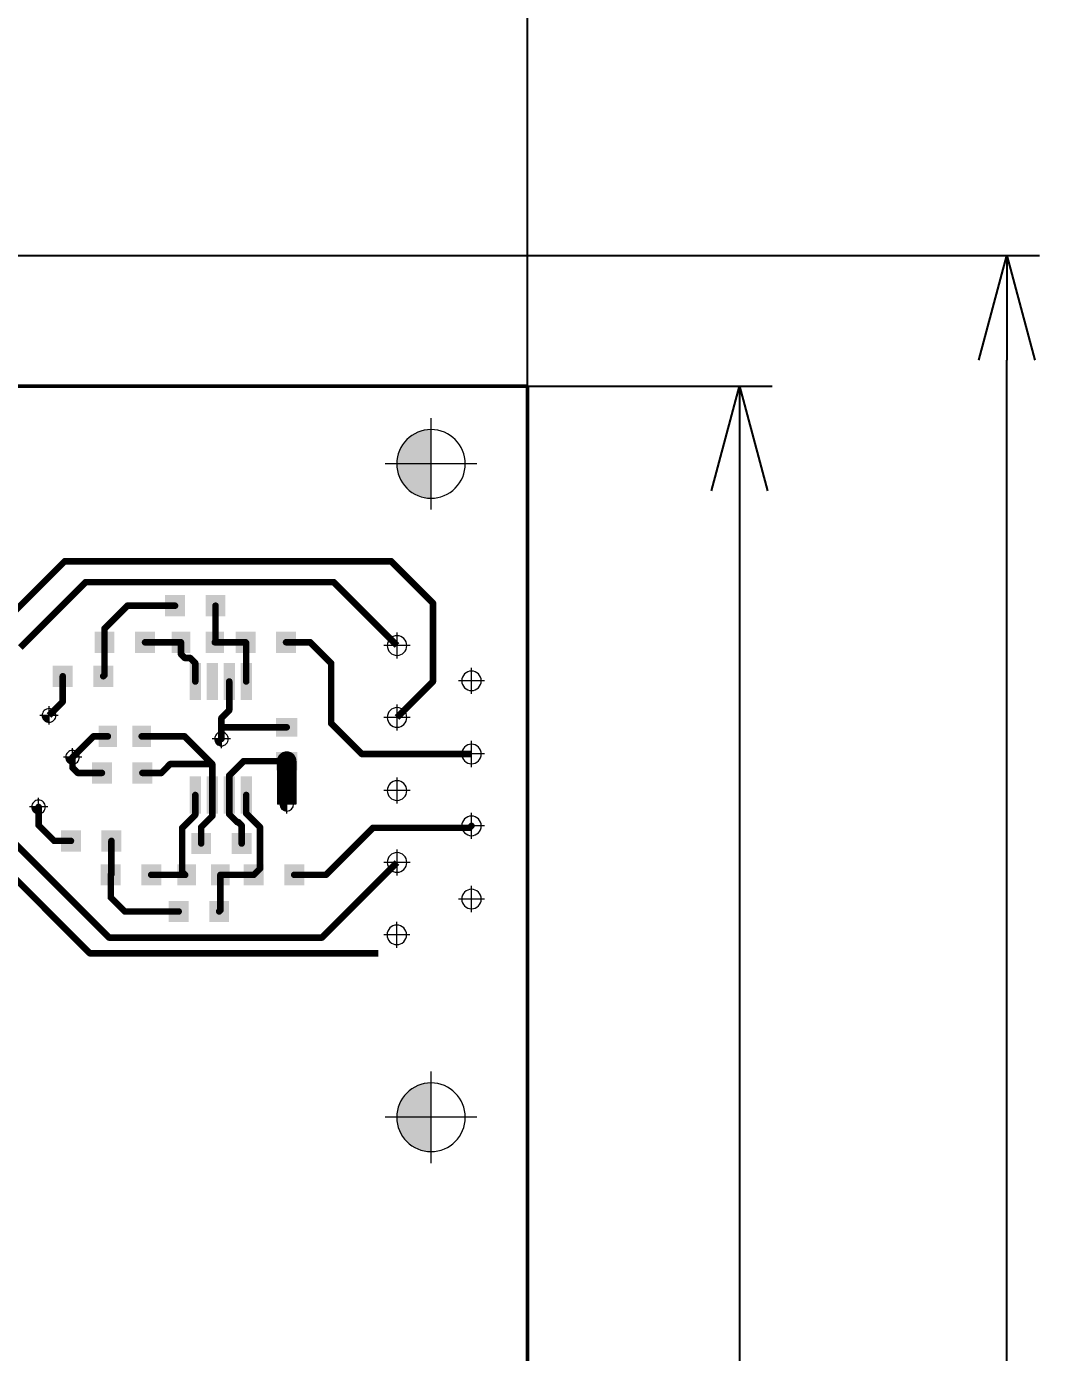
# Paper-space layout 'Лист1' of a CAD drawing. Header units: millimetres. Extents: x 0 to 420, y 0 to 297.
# Drawn here: x 155.5 to 194.3, y 220.2 to 270.9 of the extents above; entities that cross this region are included whole.
import ezdxf

# ---------------------------------------------------------------- set-up
doc = ezdxf.new("R2010")
doc.units = ezdxf.units.MM
for name, color, linetype in [('PDF _Геометрия', 7, 'Continuous'), ('PDF _Сплошная заливка', 7, 'Continuous'), ('TopLayer', 1, 'Continuous')]:
    doc.layers.add(name, color=color, linetype=linetype)
doc.styles.add('GOST-2.304_Type-B_italic', font='GOST Common Italic.ttf')
doc.styles.get("Standard").update_dxf_attribs({"font": 'arial.ttf'})
doc.dimstyles.new('ISO-25', dxfattribs={"dimtxt": 2.5, "dimasz": 2.5, "dimexe": 1.25, "dimexo": 0.625, "dimtad": 1, "dimtxsty": 'Standard', "dimcen": 2.5, "dimadec": 0, "dimazin": 0, "dimtfac": 1, "dimtmove": 0, "dimatfit": 3, "dimfxl": 1, "dimarcsym": 0})

# ---------------------------------------------------------------- blocks, each defined once
blk = doc.blocks.new('_Open30')
at = {"color": 0, "linetype": 'ByBlock', "lineweight": -2}
for p, q in [((-1, 0.26794919), (0, 0)), ((0, 0), (-1, -0.26794919)), ((0, 0), (-1, 0))]:
    blk.add_line(p, q, dxfattribs=at)
blk = doc.blocks.new('*D15')
at = {"color": 0, "lineweight": -2, "transparency": 16777216}
for p, q in [((54.67190399556716, 257.1826068531029), (54.67190399556716, 274.9766729027793)), ((174.6719027555672, 257.1826068531029), (174.6719027555672, 274.9766729027793)), ((58.67190399556716, 273.7266729027793), (170.6719027555672, 273.7266729027793))]:
    blk.add_line(p, q, dxfattribs=at)
at = {"layer": 'Defpoints', "color": 0, "lineweight": 50, "transparency": 16777216}
for p in [(174.6719027555672, 273.7266729027793), (54.67190399556716, 257.1826068531029), (174.6719027555672, 257.1826068531029)]:
    blk.add_point(p, dxfattribs=at)
at = {"color": 0, "lineweight": -2, "transparency": 16777216, "xscale": 4, "yscale": 4, "zscale": 4, "rotation": 180}
blk.add_blockref('_Open30', (54.67190399556716, 273.7266729027793), dxfattribs=at)
at = {"color": 0, "lineweight": -2, "transparency": 16777216, "xscale": 4, "yscale": 4, "zscale": 4}
blk.add_blockref('_Open30', (174.6719027555672, 273.7266729027793), dxfattribs=at)
at = {"color": 0, "transparency": 16777216, "insert": (112.0652147113842, 276.1487026057496), "char_height": 3, "attachment_point": 5, "style": 'GOST-2.304_Type-B_italic'}
blk.add_mtext('120{\\fGOST type B|b0|i1|c204|p34;\\C0;%%P0,1}', dxfattribs=at)
blk = doc.blocks.new('*D16')
at = {"color": 0, "lineweight": -2, "transparency": 16777216}
for p, q in [((174.6719027555673, 257.182606853103), (184.0482047219712, 257.182606853103)), ((182.7982047219712, 253.182606853103), (182.7982047219713, 171.1826090531031)), ((174.6719027555671, 167.1826090531031), (184.0482047219713, 167.1826090531031))]:
    blk.add_line(p, q, dxfattribs=at)
at = {"layer": 'Defpoints', "color": 0, "lineweight": 50, "transparency": 16777216}
for p in [(174.6719027555673, 257.182606853103), (174.6719027555671, 167.1826090531031), (182.7982047219713, 167.1826090531031)]:
    blk.add_point(p, dxfattribs=at)
at = {"color": 0, "lineweight": -2, "transparency": 16777216, "xscale": 4, "yscale": 4, "zscale": 4}
for p, rotation in [((182.7982047219712, 257.182606853103), 90), ((182.7982047219713, 167.1826090531031), 270)]:
    blk.add_blockref('_Open30', p, dxfattribs=dict(at, rotation=rotation))
at = {"color": 0, "transparency": 16777216, "insert": (180.376175019001, 212.722557179593), "char_height": 3, "attachment_point": 5, "rotation": 90, "style": 'GOST-2.304_Type-B_italic'}
blk.add_mtext('90{\\fGOST type B|b0|i1|c204|p34;\\C0;%%P0,1}', dxfattribs=at)
blk = doc.blocks.new('*D17')
at = {"color": 0, "lineweight": -2, "transparency": 16777216}
for p, q in [((154.6719021155672, 262.1826070131032), (194.2784064788087, 262.1826070131032)), ((193.0284064788088, 166.182608893103), (193.0284064788087, 258.1826070131032)), ((154.6719021155672, 162.182608893103), (194.2784064788088, 162.182608893103))]:
    blk.add_line(p, q, dxfattribs=at)
at = {"layer": 'Defpoints', "color": 0, "lineweight": 50, "transparency": 16777216}
for p in [(154.6719021155672, 262.1826070131032), (193.0284064788087, 262.1826070131032), (154.6719021155672, 162.182608893103)]:
    blk.add_point(p, dxfattribs=at)
at = {"color": 0, "lineweight": -2, "transparency": 16777216, "xscale": 4, "yscale": 4, "zscale": 4}
for p, rotation in [((193.0284064788087, 262.1826070131032), 90), ((193.0284064788088, 162.182608893103), 270)]:
    blk.add_blockref('_Open30', p, dxfattribs=dict(at, rotation=rotation))
at = {"color": 0, "transparency": 16777216, "insert": (190.6063767758384, 210.0519255145282), "char_height": 3, "width": 12.96540893912748, "attachment_point": 5, "rotation": 90, "style": 'GOST-2.304_Type-B_italic'}
blk.add_mtext('100{\\fGOST type B|b0|i1|c204|p34;\\C0;%%P0,1}', dxfattribs=at)

psp = doc.layouts.new('Лист1')

# ---------------------------------------------------------------- hatches: boundary and pattern name
at = {"layer": 'PDF _Сплошная заливка', "transparency": 33554559}
for points in [[(170.9815046840297, 255.5227248689528, 0.4142140062491096), (169.6690270617044, 254.2102119688052), (169.6690270617407, 254.2102119688052), (169.6690270617407, 254.2102119688052), (170.9815046840297, 254.2102119688052), (170.9815046840297, 254.2102119688052)], [(169.6690270617407, 254.2102119688052, 0.4142094936110849), (170.9815046840297, 252.8977343465015), (170.9815046840297, 252.8977343465162), (170.9815046840297, 252.8977343465162), (170.9815046840297, 254.2102119688052), (170.9815046840297, 254.2102119688052)], [(156.0939994709258, 244.5851983892023, 0.414236271363069), (156.3564667730923, 244.3226958092393), (156.3564667730923, 244.32269580917), (156.3564667730923, 244.32269580917), (156.3564667730923, 244.5851983892023), (156.3564667730923, 244.5851983892023)], [(162.6939937845166, 243.6852015378565, 0.1989561128959481), (162.7708995263768, 243.4995694218183), (162.7708995262817, 243.4995694217268, 0.1988800822841964), (162.9564963645601, 243.4226989578972), (162.9564963645601, 243.4226989578276), (162.9564963645601, 243.4226989578276), (162.9564963645601, 243.6852015378565), (162.9564963645601, 243.6852015378565)], [(156.9939730388849, 242.9851843096037, 0.1989883857354985), (157.0708787806573, 242.7995874713583), (157.07087878065, 242.7995874713401, 0.1989883857783619), (157.2564756189138, 242.7226817294434), (157.2564756189138, 242.722681729575), (157.2564756189138, 242.722681729575), (157.2564756189138, 242.9851843096037), (157.2564756189138, 242.9851843096037)], [(155.6939837801685, 241.0852029120438, 0.1988982049488999), (155.770854243962, 240.8995707958154), (155.7708542440644, 240.8995707959141, 0.1988478165884749), (155.9564863601902, 240.8227003319198), (155.9564863601902, 240.8227003320112), (155.9564863601902, 240.8227003320112), (155.9564863601902, 241.0852029120438), (155.9564863601902, 241.0852029120438)], [(165.1939948376637, 241.1851891958017, 0.4142084409450202), (165.4564974176853, 240.9226866157985), (165.4564974176853, 240.922686615773), (165.4564974176853, 240.922686615773), (165.4564974176853, 241.1851891958017), (165.4564974176853, 241.1851891958017)], [(170.9815046840297, 230.522652954096, 0.4142094936020834), (169.6690270617189, 229.210175331807), (169.6690270617407, 229.210175331807), (169.6690270617407, 229.210175331807), (170.9815046840297, 229.210175331807), (170.9815046840297, 229.210175331807)], [(169.6690270617407, 229.210175331807, 0.4142140062493512), (170.9815046840297, 227.8976624316192), (170.9815046840297, 227.8976624316595), (170.9815046840297, 227.8976624316595), (170.9815046840297, 229.210175331807), (170.9815046840297, 229.210175331807)]]:
    psp.add_hatch(color=7, dxfattribs=at).paths.add_polyline_path(points)

# ---------------------------------------------------------------- linework, layer by layer
at = {"lineweight": 50}
for p, q in [((174.6721516755672, 257.1826068531029), (154.6716531955672, 257.1826068531029)), ((174.6719027555671, 167.1826090531031), (174.6721516755672, 257.1826068531029))]:
    psp.add_line(p, q, dxfattribs=at)
at = {"layer": 'PDF _Геометрия', "lineweight": 9}
for points in [[(170.9816457954719, 252.4603593986312), (170.9816457954719, 255.9602762061529)], [(172.7314278099245, 254.2101414130768), (169.2315110024026, 254.2101414130768)], [(169.6816565367701, 246.76031113626), (169.6816565367701, 247.7600857791854)], [(170.1815438582255, 247.2601984577191), (169.1814164366622, 247.2601984577191)], [(172.5314023256149, 245.4100357530097), (172.5314023256149, 246.4101631745657)], [(173.0316424257082, 245.9102758531069), (172.0315150041449, 245.9102758531069)], [(156.7064584538409, 244.585304222793), (156.0065456480686, 244.585304222793)], [(156.3565020509548, 244.2353478198995), (156.3565020509548, 244.9352606256791)], [(169.6816565367701, 244.0102080247832), (169.6816565367701, 245.0103354463392)], [(170.1815438582255, 244.5100953462422), (169.1814164366622, 244.5100953462422)], [(163.3065938788957, 243.6852368157224), (162.6063282944849, 243.6852368157224)], [(162.9566374760095, 243.335280412829), (162.9566374760095, 244.0351932186086)], [(172.5314023256149, 242.6100225790162), (172.5314023256149, 243.6101500005832)], [(157.256440341044, 242.6351926288517), (157.256440341044, 243.3351054346313)], [(173.0316424257082, 243.1102626791135), (172.0315150041449, 243.1102626791135)], [(157.6063967439302, 242.9851490317378), (156.9064839381579, 242.9851490317378)], [(169.6816565367701, 241.2101944980113), (169.6816565367701, 242.2103219195783)], [(165.4564268619604, 240.8350564035966), (165.4564268619604, 241.5353219880069)], [(170.1815438582255, 241.7100818194813), (169.1814164366622, 241.7100818194813)], [(156.3064074852284, 241.0852029120438), (155.6064946794415, 241.0852029120438)], [(155.9564510823277, 240.7352465091576), (155.9564510823277, 241.4351593149299)], [(165.8063832648611, 241.1850128064864), (165.1064704590742, 241.1850128064864)], [(172.5314023256149, 239.8602722461776), (172.5314023256149, 240.8600468891063)], [(173.0316424257082, 240.3601595676403), (172.0315150041449, 240.3601595676403)], [(169.6816565367701, 238.4600913865381), (169.6816565367701, 239.4602188081014)], [(170.1815438582255, 238.9603314866351), (169.1814164366622, 238.9603314866351)], [(172.5314023256149, 237.0602636583117), (172.5314023256149, 238.060038301237)], [(173.0316424257082, 237.560150979778), (172.0315150041449, 237.560150979778)], [(169.6714259564321, 235.6900968518999), (169.6714259564321, 236.6902242734632)], [(170.1716660565328, 236.1903369519969), (169.1715386349767, 236.1903369519969)], [(170.9816457954719, 227.4602522059122), (170.9816457954719, 230.9601690134305)], [(172.7314278099245, 229.2100342203539), (169.2315110024026, 229.2100342203539)]]:
    psp.add_lwpolyline(points, dxfattribs=at)
for points in [[(172.2939823063114, 254.2101414130768, 0.4141580309153581), (170.9816457954719, 255.5228307025434, 0.4142031712092863), (169.6689565060162, 254.2101414130768, 0.4142588298020983), (170.9816457954719, 252.8978049022189, 0.4142137132618885)], [(170.0566602225269, 247.2601984577191, 0.4141580430905434), (169.6816565367701, 247.6352021434025, 0.4141580431691111), (169.3066528509773, 247.2601984577191, 0.4141580431060455), (169.6816565367701, 246.8851947719115, 0.4141580432119184)], [(172.9064060113712, 245.9102758531069, 0.4141580434328592), (172.5314023256149, 246.2852795388451, 0.4141580432022646), (172.1563986398144, 245.9102758531069, 0.4141580431662573), (172.5314023256149, 245.5352721673796, 0.4141580432125877)], [(156.6189693531285, 244.585304222793, 0.4143145156673309), (156.3565020509548, 244.8477715249376, 0.4143145165632276), (156.0940347488756, 244.585304222793, 0.4143145160261226), (156.3565020509548, 244.3228369205756, 0.4143145158831703)], [(170.0566602225269, 244.5100953462422, 0.4141580434735875), (169.6816565367701, 244.8850990319586, 0.4141580431834507), (169.306652851021, 244.5100953462422, 0.4141580430930803), (169.6816565367701, 244.1350916604747, 0.4141580431988117)], [(163.219104778176, 243.6852368157224, 0.4143145160209848), (162.9566374760095, 243.9477041178964, 0.4143145166843193), (162.6941701738285, 243.6852368157224, 0.4143145159759534), (162.9566374760095, 243.4227695134282, 0.4143145164421865)], [(157.5189076432105, 242.9851490317378, 0.4143145159102194), (157.256440341044, 243.247616333831, 0.4143145161399106), (156.9939730389435, 242.9851490317378, 0.4143145160398234), (157.256440341044, 242.7226817296735, 0.4143145165631268)], [(172.9064060113712, 243.1102626791135, 0.414158043102311), (172.5314023256149, 243.4852663649174, 0.4141580432403859), (172.1563986398658, 243.1102626791135, 0.4141580433371687), (172.5314023256149, 242.7352589933641, 0.4141580431991287)], [(170.0566602225269, 241.7100818194813, 0.4141580431197862), (169.6816565367701, 242.0850855052086, 0.4141580433827943), (169.3066528511233, 241.7100818194813, 0.4141580434345154), (169.6816565367701, 241.3350781337174, 0.4141580433558414)], [(156.2189183845014, 241.0852029120438, 0.4143145158013676), (155.9564510823277, 241.3476702141991, 0.4143145160071831), (155.6939837800371, 241.0852029120438, 0.4143145157468161), (155.9564510823277, 240.8227356098698, 0.4143145159174729)], [(165.7188941641341, 241.1850128064864, 0.4140361066363695), (165.4564268619604, 241.4478328873056, 0.4140361065705089), (165.1939595598085, 241.1850128064864, 0.4138105734504391), (165.4564268619604, 240.9225455044623, 0.4138105738643827)], [(172.9064060113712, 240.3601595676403, 0.4141580433008443), (172.5314023256149, 240.7351632533821, 0.4141580432545491), (172.1563986399167, 240.3601595676403, 0.4141580434944452), (172.5314023256149, 239.9851558818252, 0.4141580433564759)], [(170.0566602225269, 238.9603314866351, 0.4141580432714959), (169.6816565367701, 239.3353351724575, 0.414158043349958), (169.3066528509332, 238.9603314866351, 0.4141580432976733), (169.6816565367701, 238.5853278009738, 0.4141580432190702)], [(172.9064060113712, 237.560150979778, 0.4141580431132683), (172.5314023256149, 237.935154665538, 0.4141580432513783), (172.1563986398362, 237.560150979778, 0.4141580431443431), (172.5314023256149, 237.1851472940834, 0.4141580433750787)], [(170.0464296421958, 236.1903369519969, 0.4141580434198938), (169.6714259564321, 236.5653406377132, 0.4141580432308732), (169.2964222706316, 236.1903369519969, 0.4145108625689488), (169.6714259564321, 235.8153332661709, 0.4145108623889331)], [(172.2939823063114, 229.2100342203539, 0.4141580308970277), (170.9816457954719, 230.5227235098137, 0.4142031711903104), (169.6689565060162, 229.2100342203539, 0.4141580309074053), (170.9816457954719, 227.8976977095365, 0.414112903212871)]]:
    psp.add_lwpolyline(points, format="xyb", close=True, dxfattribs=at)
at = {"layer": 'TopLayer', "lineweight": 20}
for points, const_width in [([(154.8064052755672, 248.3351112131029), (156.9564035155672, 250.485109453103)], 0.2499995), ([(156.9564035155672, 250.485109453103), (169.4564039155671, 250.485109453103)], 0.2499995), ([(169.4564039155671, 250.485109453103), (171.0564032555671, 248.8851101131029)], 0.2499995), ([(155.2564043755672, 247.1851084331029), (157.7564044555672, 249.6851085131029)], 0.2499995), ([(157.7564044555672, 249.6851085131029), (167.2564057755671, 249.6851085131029)], 0.2499995), ([(167.2564057755671, 249.6851085131029), (169.6814047355672, 247.2601095531029)], 0.2499995), ([(158.4817014555672, 247.9104054331031), (159.356406335567, 248.7851103131029)], 0.2499995), ([(159.356406335567, 248.7851103131029), (161.1817036755672, 248.7851103131029)], 0.2499995), ([(162.7311036755671, 247.412110773103), (162.7311036755671, 248.7851103131029)], 0.2499995), ([(171.0564032555671, 245.885108493103), (171.0564032555671, 248.8851101131029)], 0.2499995), ([(158.4817014555672, 247.385110573103), (158.4817014555672, 247.9104054331031)], 0.2499995), ([(158.4817014555672, 246.1357099731031), (158.4817014555672, 247.385110573103)], 0.2499995), ([(160.0311014555671, 247.385110573103), (161.4087034755671, 247.385110573103)], 0.2499995), ([(161.4087034755671, 246.9328076931029), (161.4087034755671, 247.385110573103)], 0.2499995), ([(162.7041034755671, 247.385110573103), (162.7311036755671, 247.412110773103)], 0.2499995), ([(162.7041034755671, 247.385110573103), (163.8817033555672, 247.385110573103)], 0.2499995), ([(163.8817033555672, 247.385110573103), (163.9064023155672, 247.360411613103)], 0.2499995), ([(163.9064023155672, 245.885108493103), (163.9064023155672, 247.360411613103)], 0.2499995), ([(165.4311033555671, 247.385110573103), (166.3564024955672, 247.385110573103)], 0.2499995), ([(165.4311033555671, 247.385110573103), (165.4311058955673, 247.3851080331031)], 0.2499995), ([(165.4311058955673, 247.3851080331031), (165.4564042955672, 247.3851080331031)], 0.2499995), ([(166.3564024955672, 247.385110573103), (167.1564034355672, 246.585109633103)], 0.2499995), ([(161.4087034755671, 246.9328076931029), (161.5564019355672, 246.785109233103)], 0.2499995), ([(161.5564019355672, 246.785109233103), (161.7564040755672, 246.785109233103)], 0.2499995), ([(161.7564040755672, 246.785109233103), (161.9564036755671, 246.585109633103)], 0.2499995), ([(161.9564036755671, 245.885108493103), (161.9564036755671, 246.585109633103)], 0.2499995), ([(167.1564034355672, 244.2851091531029), (167.1564034355672, 246.585109633103)], 0.2499995), ([(156.8817021155671, 245.1104059531031), (156.8817021155671, 246.0851106331029)], 0.2499995), ([(158.4311021155672, 246.0851106331029), (158.4817014555672, 246.1357099731031)], 0.2499995), ([(163.2564036155673, 244.785108153103), (163.2564036155673, 245.885108493103)], 0.2499995), ([(169.6814047355672, 244.510109973103), (171.0564032555671, 245.885108493103)], 0.2499995), ([(156.3564047155671, 244.5851085531031), (156.8817021155671, 245.1104059531031)], 0.2499995), ([(162.9564042155671, 244.4851087531031), (163.2564036155673, 244.785108153103)], 0.2499995), ([(162.9564042155671, 243.6851078131031), (162.9564042155671, 244.4851087531031)], 0.2499995), ([(162.9564042155671, 244.0851095531029), (163.0041028755672, 244.1328082131031)], 0.2499995), ([(162.9564042155671, 243.6851078131031), (162.9564042155671, 244.0851095531029)], 0.2499995), ([(163.0041028755672, 244.1328082131031), (165.4564042955672, 244.1328082131031)], 0.2499995), ([(167.1564034355672, 244.2851091531029), (168.3314048955672, 243.1101076931029)], 0.2499995), ([(157.2564029155672, 242.985109213103), (158.0564038555672, 243.785110153103)], 0.2499995), ([(158.0564038555672, 243.785110153103), (158.6087014555671, 243.785110153103)], 0.2499995), ([(159.9041014555671, 243.785110153103), (161.5482536155671, 243.785110153103)], 0.2499995), ([(161.5482536155671, 243.785110153103), (162.6064023755671, 242.726961393103)], 0.2499995), ([(157.2564029155672, 242.5851100131031), (157.2564029155672, 242.985109213103)], 0.2499995), ([(165.4564042955672, 241.185107733103), (165.4564042955672, 242.8374082131029)], 0.75000104), ([(168.3314048955672, 243.1101076931029), (172.5314041155671, 243.1101076931029)], 0.2499995), ([(157.2564029155672, 242.5851100131031), (157.4564025155671, 242.3851104131029)], 0.2499995), ([(160.6564037355672, 242.3851104131029), (160.9982547155671, 242.726961393103)], 0.2499995), ([(160.9982547155671, 242.726961393103), (162.6064023755671, 242.726961393103)], 0.2499995), ([(162.6064023755671, 241.541708493103), (162.6064023755671, 242.726961393103)], 0.2499995), ([(163.2564036155673, 242.285105533103), (163.8087062955672, 242.8374082131029)], 0.2499995), ([(163.8087062955672, 242.8374082131029), (165.4564042955672, 242.8374082131029)], 0.2499995), ([(157.4564025155671, 242.3851104131029), (158.3817016555672, 242.3851104131029)], 0.2499995), ([(159.9311016555671, 242.3851104131029), (160.6564037355672, 242.3851104131029)], 0.2499995), ([(163.2564036155673, 241.541708493103), (163.2564036155673, 242.285105533103)], 0.2499995), ([(153.2099492355671, 241.531563733103), (158.6564051955672, 236.0851077731029)], 0.2499995), ([(161.9564036755671, 240.785113613103), (161.9564036755671, 241.541708493103)], 0.2499995), ([(162.6064023755671, 240.735108633103), (162.6064023755671, 241.541708493103)], 0.2499995), ([(163.2564036155673, 240.8049891131029), (163.2564036155673, 241.541708493103)], 0.2499995), ([(163.9064023155672, 240.8351109731029), (163.9064023155672, 241.541708493103)], 0.2499995), ([(155.9564029755672, 240.3851093331029), (155.9564029755672, 241.085107933103)], 0.2499995), ([(155.9564029755672, 240.3851093331029), (156.5564017755671, 239.7851105331031)], 0.2499995), ([(161.4564021355673, 240.2851120731029), (161.9564036755671, 240.785113613103)], 0.2499995), ([(162.1817016755672, 240.3104079331031), (162.6064023755671, 240.735108633103)], 0.2499995), ([(163.2564036155673, 240.8049891131029), (163.5558848555672, 240.5055078731029)], 0.2499995), ([(163.5558848555672, 240.5055078731029), (163.5996109555672, 240.5055078731029)], 0.2499995), ([(163.5996109555672, 240.5055078731029), (163.7311016755671, 240.3740171531031)], 0.2499995), ([(163.7311016755671, 239.6851107331029), (163.7311016755671, 240.3740171531031)], 0.2499995), ([(163.9064023155672, 240.8351109731029), (164.4371022955672, 240.3044109931029)], 0.2499995), ([(153.4229536355672, 239.9821637331029), (157.920008395567, 235.485108973103)], 0.2499995), ([(161.4564021355673, 238.598610493103), (161.4564021355673, 240.2851120731029)], 0.2499995), ([(162.1817016755672, 239.6851107331029), (162.1817016755672, 240.3104079331031)], 0.2499995), ([(164.4371022955672, 238.7270100331029), (164.4371022955672, 240.3044109931029)], 0.2499995), ([(166.9564063755672, 238.4851105931029), (168.7564053155672, 240.285109533103)], 0.2499995), ([(168.7564053155672, 240.285109533103), (172.4564055355672, 240.285109533103)], 0.2499995), ([(172.4564055355672, 240.285109533103), (172.5314041155671, 240.360108113103)], 0.2499995), ([(156.5564017755671, 239.7851105331031), (157.1952016155672, 239.7851105331031)], 0.2499995), ([(158.7446016155673, 238.5092101131029), (158.7446016155673, 239.7851105331031)], 0.2499995), ([(166.8064041355672, 236.0851077731029), (169.6814047355672, 238.9601083731029)], 0.2499995), ([(158.7205020955671, 238.4851105931029), (158.7446016155673, 238.5092101131029)], 0.2499995), ([(158.7205020955671, 237.6210102131031), (158.7205020955671, 238.4851105931029)], 0.2499995), ([(160.2699020955672, 238.4851105931029), (161.5699020355671, 238.4851105931029)], 0.2499995), ([(161.4564021355673, 238.598610493103), (161.5699020355671, 238.4851105931029)], 0.2499995), ([(162.9176031755671, 238.4851105931029), (164.1952028555672, 238.4851105931029)], 0.2499995), ([(162.9176031755671, 237.132812053103), (162.9176031755671, 238.4851105931029)], 0.2499995), ([(164.1952028555672, 238.4851105931029), (164.4371022955672, 238.7270100331029)], 0.2499995), ([(165.7446028555671, 238.4851105931029), (166.9564063755672, 238.4851105931029)], 0.2499995), ([(158.7205020955671, 237.6210102131031), (159.2564014555671, 237.0851108531031)], 0.2499995), ([(159.2564014555671, 237.0851108531031), (161.3205019755671, 237.0851108531031)], 0.2499995), ([(162.8699019755672, 237.0851108531031), (162.9176031755671, 237.132812053103)], 0.2499995), ([(158.6564051955672, 236.0851077731029), (166.8064041355672, 236.0851077731029)], 0.2499995), ([(157.920008395567, 235.485108973103), (168.9664048955672, 235.485108973103)], 0.2499995)]:
    psp.add_lwpolyline(points, dxfattribs=dict(at, const_width=const_width))
for points, const_width in [([(156.8939042755671, 250.485109453103, 1), (157.0189027555671, 250.485109453103, 1)], 0.12499848), ([(156.8939042755671, 250.485109453103, 1), (157.0189027555671, 250.485109453103, 1)], 0.12499848), ([(169.3939046755672, 250.485109453103, 1), (169.5189031555672, 250.485109453103, 1)], 0.12499848), ([(169.3939046755672, 250.485109453103, 1), (169.5189031555672, 250.485109453103, 1)], 0.12499848), ([(157.6939052155672, 249.6851085131029, 1), (157.8189036955671, 249.6851085131029, 1)], 0.12499848), ([(157.6939052155672, 249.6851085131029, 1), (157.8189036955671, 249.6851085131029, 1)], 0.12499848), ([(167.1939065355671, 249.6851085131029, 1), (167.3189050155672, 249.6851085131029, 1)], 0.12499848), ([(167.1939065355671, 249.6851085131029, 1), (167.3189050155672, 249.6851085131029, 1)], 0.12499848), ([(159.2939070955672, 248.7851103131029, 1), (159.4189055755671, 248.7851103131029, 1)], 0.12499848), ([(159.2939070955672, 248.7851103131029, 1), (159.4189055755671, 248.7851103131029, 1)], 0.12499848), ([(161.1192044355671, 248.7851103131029, 1), (161.2442029155673, 248.7851103131029, 1)], 0.12499848), ([(162.6686044355672, 248.7851103131029, 1), (162.7936029155671, 248.7851103131029, 1)], 0.12499848), ([(170.9939040155671, 248.8851101131029, 1), (171.1189024955672, 248.8851101131029, 1)], 0.12499848), ([(170.9939040155671, 248.8851101131029, 1), (171.1189024955672, 248.8851101131029, 1)], 0.12499848), ([(158.4192022155671, 247.9104054331031, 1), (158.5442006955673, 247.9104054331031, 1)], 0.12499848), ([(158.4192022155671, 247.9104054331031, 1), (158.5442006955673, 247.9104054331031, 1)], 0.12499848), ([(158.4192022155671, 247.385110573103, 1), (158.5442006955673, 247.385110573103, 1)], 0.12499848), ([(158.4192022155671, 247.385110573103, 1), (158.5442006955673, 247.385110573103, 1)], 0.12499848), ([(159.9686022155672, 247.385110573103, 1), (160.0936006955671, 247.385110573103, 1)], 0.12499848), ([(161.3462042355673, 247.385110573103, 1), (161.4712027155672, 247.385110573103, 1)], 0.12499848), ([(161.3462042355673, 247.385110573103, 1), (161.4712027155672, 247.385110573103, 1)], 0.12499848), ([(162.6416042355672, 247.385110573103, 1), (162.7666027155672, 247.385110573103, 1)], 0.12499848), ([(162.6416042355672, 247.385110573103, 1), (162.7666027155672, 247.385110573103, 1)], 0.12499848), ([(162.6686044355672, 247.412110773103, 1), (162.7936029155671, 247.412110773103, 1)], 0.12499848), ([(162.6686044355672, 247.412110773103, 1), (162.7936029155671, 247.412110773103, 1)], 0.12499848), ([(163.8192041155671, 247.385110573103, 1), (163.944202595567, 247.385110573103, 1)], 0.12499848), ([(163.8192041155671, 247.385110573103, 1), (163.944202595567, 247.385110573103, 1)], 0.12499848), ([(163.8439030755671, 247.360411613103, 1), (163.9689015555671, 247.360411613103, 1)], 0.12499848), ([(163.8439030755671, 247.360411613103, 1), (163.9689015555671, 247.360411613103, 1)], 0.12499848), ([(165.3686041155672, 247.385110573103, 1), (165.4936025955672, 247.385110573103, 1)], 0.12499848), ([(165.3686041155672, 247.385110573103, 1), (165.4936025955672, 247.385110573103, 1)], 0.12499848), ([(165.3686066555672, 247.3851080331031, 1), (165.4936051355671, 247.3851080331031, 1)], 0.12499848), ([(165.3686066555672, 247.3851080331031, 1), (165.4936051355671, 247.3851080331031, 1)], 0.12499848), ([(165.3939050555671, 247.3851080331031, 1), (165.5189035355672, 247.3851080331031, 1)], 0.12499848), ([(166.2939032555671, 247.385110573103, 1), (166.418901735567, 247.385110573103, 1)], 0.12499848), ([(166.2939032555671, 247.385110573103, 1), (166.418901735567, 247.385110573103, 1)], 0.12499848), ([(161.3462042355673, 246.9328076931029, 1), (161.4712027155672, 246.9328076931029, 1)], 0.12499848), ([(161.3462042355673, 246.9328076931029, 1), (161.4712027155672, 246.9328076931029, 1)], 0.12499848), ([(161.4939026955672, 246.785109233103, 1), (161.6189011755671, 246.785109233103, 1)], 0.12499848), ([(161.4939026955672, 246.785109233103, 1), (161.6189011755671, 246.785109233103, 1)], 0.12499848), ([(161.6939048355671, 246.785109233103, 1), (161.8189033155672, 246.785109233103, 1)], 0.12499848), ([(161.6939048355671, 246.785109233103, 1), (161.8189033155672, 246.785109233103, 1)], 0.12499848), ([(161.893904435567, 246.585109633103, 1), (162.0189029155672, 246.585109633103, 1)], 0.12499848), ([(161.893904435567, 246.585109633103, 1), (162.0189029155672, 246.585109633103, 1)], 0.12499848), ([(167.0939041955671, 246.585109633103, 1), (167.2189026755673, 246.585109633103, 1)], 0.12499848), ([(167.0939041955671, 246.585109633103, 1), (167.2189026755673, 246.585109633103, 1)], 0.12499848), ([(156.819202875567, 246.0851106331029, 1), (156.9442013555672, 246.0851106331029, 1)], 0.12499848), ([(158.3686028755671, 246.0851106331029, 1), (158.4936013555671, 246.0851106331029, 1)], 0.12499848), ([(158.4192022155671, 246.1357099731031, 1), (158.5442006955673, 246.1357099731031, 1)], 0.12499848), ([(158.4192022155671, 246.1357099731031, 1), (158.5442006955673, 246.1357099731031, 1)], 0.12499848), ([(161.893904435567, 245.885108493103, 1), (162.0189029155672, 245.885108493103, 1)], 0.12499848), ([(163.1939043755672, 245.885108493103, 1), (163.3189028555671, 245.885108493103, 1)], 0.12499848), ([(163.8439030755671, 245.885108493103, 1), (163.9689015555671, 245.885108493103, 1)], 0.12499848), ([(170.9939040155671, 245.885108493103, 1), (171.1189024955672, 245.885108493103, 1)], 0.12499848), ([(170.9939040155671, 245.885108493103, 1), (171.1189024955672, 245.885108493103, 1)], 0.12499848), ([(156.819202875567, 245.1104059531031, 1), (156.9442013555672, 245.1104059531031, 1)], 0.12499848), ([(156.819202875567, 245.1104059531031, 1), (156.9442013555672, 245.1104059531031, 1)], 0.12499848), ([(162.8939049755672, 244.4851087531031, 1), (163.0189034555672, 244.4851087531031, 1)], 0.12499848), ([(162.8939049755672, 244.4851087531031, 1), (163.0189034555672, 244.4851087531031, 1)], 0.12499848), ([(163.1939043755672, 244.785108153103, 1), (163.3189028555671, 244.785108153103, 1)], 0.12499848), ([(163.1939043755672, 244.785108153103, 1), (163.3189028555671, 244.785108153103, 1)], 0.12499848), ([(162.8939049755672, 244.0851095531029, 1), (163.0189034555672, 244.0851095531029, 1)], 0.12499848), ([(162.8939049755672, 244.0851095531029, 1), (163.0189034555672, 244.0851095531029, 1)], 0.12499848), ([(162.9416036355672, 244.1328082131031, 1), (163.0666021155671, 244.1328082131031, 1)], 0.12499848), ([(162.9416036355672, 244.1328082131031, 1), (163.0666021155671, 244.1328082131031, 1)], 0.12499848), ([(165.3939050555671, 244.1328082131031, 1), (165.5189035355672, 244.1328082131031, 1)], 0.12499848), ([(167.0939041955671, 244.2851091531029, 1), (167.2189026755673, 244.2851091531029, 1)], 0.12499848), ([(167.0939041955671, 244.2851091531029, 1), (167.2189026755673, 244.2851091531029, 1)], 0.12499848), ([(157.9939046155671, 243.785110153103, 1), (158.1189030955672, 243.785110153103, 1)], 0.12499848), ([(157.9939046155671, 243.785110153103, 1), (158.1189030955672, 243.785110153103, 1)], 0.12499848), ([(158.5462022155671, 243.785110153103, 1), (158.6712006955672, 243.785110153103, 1)], 0.12499848), ([(159.841602215567, 243.785110153103, 1), (159.9666006955672, 243.785110153103, 1)], 0.12499848), ([(161.4857543755672, 243.785110153103, 1), (161.6107528555672, 243.785110153103, 1)], 0.12499848), ([(161.4857543755672, 243.785110153103, 1), (161.6107528555672, 243.785110153103, 1)], 0.12499848), ([(162.8939049755672, 243.6851078131031, 1), (163.0189034555672, 243.6851078131031, 1)], 0.12499848), ([(162.8939049755672, 243.6851078131031, 1), (163.0189034555672, 243.6851078131031, 1)], 0.12499848), ([(157.1939036755671, 242.985109213103, 1), (157.3189021555672, 242.985109213103, 1)], 0.12499848), ([(157.1939036755671, 242.985109213103, 1), (157.3189021555672, 242.985109213103, 1)], 0.12499848), ([(165.2689040355672, 242.8374082131029, 1), (165.6439045555671, 242.8374082131029, 1)], 0.37500052), ([(168.2689056555671, 243.1101076931029, 1), (168.393904135567, 243.1101076931029, 1)], 0.12499848), ([(168.2689056555671, 243.1101076931029, 1), (168.393904135567, 243.1101076931029, 1)], 0.12499848), ([(157.1939036755671, 242.5851100131031, 1), (157.3189021555672, 242.5851100131031, 1)], 0.12499848), ([(157.1939036755671, 242.5851100131031, 1), (157.3189021555672, 242.5851100131031, 1)], 0.12499848), ([(160.9357554755672, 242.726961393103, 1), (161.0607539555672, 242.726961393103, 1)], 0.12499848), ([(160.9357554755672, 242.726961393103, 1), (161.0607539555672, 242.726961393103, 1)], 0.12499848), ([(162.5439031355672, 242.726961393103, 1), (162.6689016155672, 242.726961393103, 1)], 0.12499848), ([(162.5439031355672, 242.726961393103, 1), (162.6689016155672, 242.726961393103, 1)], 0.12499848), ([(162.5439031355672, 242.726961393103, 1), (162.6689016155672, 242.726961393103, 1)], 0.12499848), ([(163.7462070555671, 242.8374082131029, 1), (163.8712055355672, 242.8374082131029, 1)], 0.12499848), ([(163.7462070555671, 242.8374082131029, 1), (163.8712055355672, 242.8374082131029, 1)], 0.12499848), ([(165.3939050555671, 242.8374082131029, 1), (165.5189035355672, 242.8374082131029, 1)], 0.12499848), ([(157.3939032755673, 242.3851104131029, 1), (157.5189017555672, 242.3851104131029, 1)], 0.12499848), ([(157.3939032755673, 242.3851104131029, 1), (157.5189017555672, 242.3851104131029, 1)], 0.12499848), ([(158.3192024155671, 242.3851104131029, 1), (158.4442008955671, 242.3851104131029, 1)], 0.12499848), ([(159.8686024155672, 242.3851104131029, 1), (159.9936008955672, 242.3851104131029, 1)], 0.12499848), ([(160.5939044955671, 242.3851104131029, 1), (160.7189029755671, 242.3851104131029, 1)], 0.12499848), ([(160.5939044955671, 242.3851104131029, 1), (160.7189029755671, 242.3851104131029, 1)], 0.12499848), ([(163.1939043755672, 242.285105533103, 1), (163.3189028555671, 242.285105533103, 1)], 0.12499848), ([(163.1939043755672, 242.285105533103, 1), (163.3189028555671, 242.285105533103, 1)], 0.12499848), ([(161.893904435567, 241.541708493103, 1), (162.0189029155672, 241.541708493103, 1)], 0.12499848), ([(162.5439031355672, 241.541708493103, 1), (162.6689016155672, 241.541708493103, 1)], 0.12499848), ([(162.5439031355672, 241.541708493103, 1), (162.6689016155672, 241.541708493103, 1)], 0.12499848), ([(163.1939043755672, 241.541708493103, 1), (163.3189028555671, 241.541708493103, 1)], 0.12499848), ([(163.1939043755672, 241.541708493103, 1), (163.3189028555671, 241.541708493103, 1)], 0.12499848), ([(163.8439030755671, 241.541708493103, 1), (163.9689015555671, 241.541708493103, 1)], 0.12499848), ([(155.8939037355672, 241.085107933103, 1), (156.0189022155671, 241.085107933103, 1)], 0.12499848), ([(155.8939037355672, 240.3851093331029, 1), (156.0189022155671, 240.3851093331029, 1)], 0.12499848), ([(155.8939037355672, 240.3851093331029, 1), (156.0189022155671, 240.3851093331029, 1)], 0.12499848), ([(161.893904435567, 240.785113613103, 1), (162.0189029155672, 240.785113613103, 1)], 0.12499848), ([(161.893904435567, 240.785113613103, 1), (162.0189029155672, 240.785113613103, 1)], 0.12499848), ([(162.5439031355672, 240.735108633103, 1), (162.6689016155672, 240.735108633103, 1)], 0.12499848), ([(162.5439031355672, 240.735108633103, 1), (162.6689016155672, 240.735108633103, 1)], 0.12499848), ([(163.1939043755672, 240.8049891131029, 1), (163.3189028555671, 240.8049891131029, 1)], 0.12499848), ([(163.1939043755672, 240.8049891131029, 1), (163.3189028555671, 240.8049891131029, 1)], 0.12499848), ([(163.4933856155671, 240.5055078731029, 1), (163.6183840955671, 240.5055078731029, 1)], 0.12499848), ([(163.4933856155671, 240.5055078731029, 1), (163.6183840955671, 240.5055078731029, 1)], 0.12499848), ([(163.5371117155671, 240.5055078731029, 1), (163.662110195567, 240.5055078731029, 1)], 0.12499848), ([(163.5371117155671, 240.5055078731029, 1), (163.662110195567, 240.5055078731029, 1)], 0.12499848), ([(163.6686024355672, 240.3740171531031, 1), (163.7936009155671, 240.3740171531031, 1)], 0.12499848), ([(163.6686024355672, 240.3740171531031, 1), (163.7936009155671, 240.3740171531031, 1)], 0.12499848), ([(163.8439030755671, 240.8351109731029, 1), (163.9689015555671, 240.8351109731029, 1)], 0.12499848), ([(163.8439030755671, 240.8351109731029, 1), (163.9689015555671, 240.8351109731029, 1)], 0.12499848), ([(161.3939028955672, 240.2851120731029, 1), (161.5189013755671, 240.2851120731029, 1)], 0.12499848), ([(161.3939028955672, 240.2851120731029, 1), (161.5189013755671, 240.2851120731029, 1)], 0.12499848), ([(162.1192024355671, 240.3104079331031, 1), (162.244200915567, 240.3104079331031, 1)], 0.12499848), ([(162.1192024355671, 240.3104079331031, 1), (162.244200915567, 240.3104079331031, 1)], 0.12499848), ([(164.3746030555671, 240.3044109931029, 1), (164.4996015355671, 240.3044109931029, 1)], 0.12499848), ([(164.3746030555671, 240.3044109931029, 1), (164.4996015355671, 240.3044109931029, 1)], 0.12499848), ([(168.6939060755672, 240.285109533103, 1), (168.8189045555671, 240.285109533103, 1)], 0.12499848), ([(168.6939060755672, 240.285109533103, 1), (168.8189045555671, 240.285109533103, 1)], 0.12499848), ([(172.3939062955671, 240.285109533103, 1), (172.5189047755671, 240.285109533103, 1)], 0.12499848), ([(172.3939062955671, 240.285109533103, 1), (172.5189047755671, 240.285109533103, 1)], 0.12499848), ([(172.4689048755672, 240.360108113103, 1), (172.5939033555671, 240.360108113103, 1)], 0.12499848), ([(156.493902535567, 239.7851105331031, 1), (156.6189010155672, 239.7851105331031, 1)], 0.12499848), ([(156.493902535567, 239.7851105331031, 1), (156.6189010155672, 239.7851105331031, 1)], 0.12499848), ([(157.1327023755671, 239.7851105331031, 1), (157.2577008555672, 239.7851105331031, 1)], 0.12499848), ([(158.6821023755672, 239.7851105331031, 1), (158.8071008555671, 239.7851105331031, 1)], 0.12499848), ([(162.1192024355671, 239.6851107331029, 1), (162.244200915567, 239.6851107331029, 1)], 0.12499848), ([(163.6686024355672, 239.6851107331029, 1), (163.7936009155671, 239.6851107331029, 1)], 0.12499848), ([(158.6580028555672, 238.4851105931029, 1), (158.7830013355672, 238.4851105931029, 1)], 0.12499848), ([(158.6580028555672, 238.4851105931029, 1), (158.7830013355672, 238.4851105931029, 1)], 0.12499848), ([(158.6821023755672, 238.5092101131029, 1), (158.8071008555671, 238.5092101131029, 1)], 0.12499848), ([(158.6821023755672, 238.5092101131029, 1), (158.8071008555671, 238.5092101131029, 1)], 0.12499848), ([(160.2074028555671, 238.4851105931029, 1), (160.3324013355671, 238.4851105931029, 1)], 0.12499848), ([(161.3939028955672, 238.598610493103, 1), (161.5189013755671, 238.598610493103, 1)], 0.12499848), ([(161.3939028955672, 238.598610493103, 1), (161.5189013755671, 238.598610493103, 1)], 0.12499848), ([(161.5074027955673, 238.4851105931029, 1), (161.6324012755672, 238.4851105931029, 1)], 0.12499848), ([(161.5074027955673, 238.4851105931029, 1), (161.6324012755672, 238.4851105931029, 1)], 0.12499848), ([(162.8551039355671, 238.4851105931029, 1), (162.9801024155672, 238.4851105931029, 1)], 0.12499848), ([(162.8551039355671, 238.4851105931029, 1), (162.9801024155672, 238.4851105931029, 1)], 0.12499848), ([(164.1327036155672, 238.4851105931029, 1), (164.2577020955671, 238.4851105931029, 1)], 0.12499848), ([(164.1327036155672, 238.4851105931029, 1), (164.2577020955671, 238.4851105931029, 1)], 0.12499848), ([(164.3746030555671, 238.7270100331029, 1), (164.4996015355671, 238.7270100331029, 1)], 0.12499848), ([(164.3746030555671, 238.7270100331029, 1), (164.4996015355671, 238.7270100331029, 1)], 0.12499848), ([(165.6821036155673, 238.4851105931029, 1), (165.8071020955672, 238.4851105931029, 1)], 0.12499848), ([(166.8939071355671, 238.4851105931029, 1), (167.0189056155671, 238.4851105931029, 1)], 0.12499848), ([(166.8939071355671, 238.4851105931029, 1), (167.0189056155671, 238.4851105931029, 1)], 0.12499848), ([(158.6580028555672, 237.6210102131031, 1), (158.7830013355672, 237.6210102131031, 1)], 0.12499848), ([(158.6580028555672, 237.6210102131031, 1), (158.7830013355672, 237.6210102131031, 1)], 0.12499848), ([(159.1939022155671, 237.0851108531031, 1), (159.3189006955672, 237.0851108531031, 1)], 0.12499848), ([(159.1939022155671, 237.0851108531031, 1), (159.3189006955672, 237.0851108531031, 1)], 0.12499848), ([(161.2580027355671, 237.0851108531031, 1), (161.3830012155672, 237.0851108531031, 1)], 0.12499848), ([(162.8074027355672, 237.0851108531031, 1), (162.9324012155671, 237.0851108531031, 1)], 0.12499848), ([(162.8551039355671, 237.132812053103, 1), (162.9801024155672, 237.132812053103, 1)], 0.12499848), ([(162.8551039355671, 237.132812053103, 1), (162.9801024155672, 237.132812053103, 1)], 0.12499848), ([(158.5939059555672, 236.0851077731029, 1), (158.7189044355671, 236.0851077731029, 1)], 0.12499848), ([(158.5939059555672, 236.0851077731029, 1), (158.7189044355671, 236.0851077731029, 1)], 0.12499848), ([(166.7439048955671, 236.0851077731029, 1), (166.8689033755672, 236.0851077731029, 1)], 0.12499848), ([(166.7439048955671, 236.0851077731029, 1), (166.8689033755672, 236.0851077731029, 1)], 0.12499848), ([(157.8575091555672, 235.485108973103, 1), (157.9825076355671, 235.485108973103, 1)], 0.12499848), ([(157.8575091555672, 235.485108973103, 1), (157.9825076355671, 235.485108973103, 1)], 0.12499848)]:
    psp.add_lwpolyline(points, format="xyb", close=True, dxfattribs=dict(at, const_width=const_width))
for points in [[(161.5627036755673, 249.191510313103), (160.8007036755671, 249.191510313103), (161.5627036755673, 248.3787103131031), (160.8007036755671, 248.3787103131031)], [(163.1121036755671, 249.191510313103), (162.3501036755672, 249.191510313103), (163.1121036755671, 248.3787103131031), (162.3501036755672, 248.3787103131031)], [(158.1007014555671, 246.9787105731029), (158.8627014555673, 246.9787105731029), (158.1007014555671, 247.7915105731029), (158.8627014555673, 247.7915105731029)], [(159.6501014555672, 246.9787105731029), (160.4121014555672, 246.9787105731029), (159.6501014555672, 247.7915105731029), (160.4121014555672, 247.7915105731029)], [(161.7643034755672, 247.7915105731029), (161.0531034755672, 247.7915105731029), (161.7643034755672, 246.9787105731029), (161.0531034755672, 246.9787105731029)], [(163.0597034755672, 247.7915105731029), (162.3485034755672, 247.7915105731029), (163.0597034755672, 246.9787105731029), (162.3485034755672, 246.9787105731029)], [(163.5007033555671, 246.9787105731029), (164.2627033555673, 246.9787105731029), (163.5007033555671, 247.7915105731029), (164.2627033555673, 247.7915105731029)], [(165.0501033555672, 246.9787105731029), (165.8121033555672, 246.9787105731029), (165.0501033555672, 247.7915105731029), (165.8121033555672, 247.7915105731029)], [(162.172303675567, 245.173908493103), (162.172303675567, 246.5963084931029), (161.7405036755672, 245.173908493103), (161.7405036755672, 246.5963084931029)], [(162.8223023755672, 245.173908493103), (162.8223023755672, 246.5963084931029), (162.3905023755672, 245.173908493103), (162.3905023755672, 246.5963084931029)], [(163.4723036155672, 245.173908493103), (163.4723036155672, 246.5963084931029), (163.0405036155671, 245.173908493103), (163.0405036155671, 246.5963084931029)], [(164.1223023155671, 245.173908493103), (164.1223023155671, 246.5963084931029), (163.6905023155671, 245.173908493103), (163.6905023155671, 246.5963084931029)], [(156.500702115567, 245.678710633103), (157.2627021155672, 245.678710633103), (156.500702115567, 246.491510633103), (157.2627021155672, 246.491510633103)], [(158.0501021155671, 245.678710633103), (158.8121021155671, 245.678710633103), (158.0501021155671, 246.491510633103), (158.8121021155671, 246.491510633103)], [(158.9643014555672, 244.1915101531031), (158.253101455567, 244.1915101531031), (158.9643014555672, 243.3787101531029), (158.253101455567, 243.3787101531029)], [(160.2597014555672, 244.1915101531031), (159.5485014555672, 244.1915101531031), (160.2597014555672, 243.3787101531029), (159.5485014555672, 243.3787101531029)], [(165.8628042955672, 243.777208213103), (165.8628042955672, 244.488408213103), (165.0500042955671, 243.777208213103), (165.0500042955671, 244.488408213103)], [(165.8628042955672, 242.481808213103), (165.8628042955672, 243.193008213103), (165.0500042955671, 242.481808213103), (165.0500042955671, 243.193008213103)], [(158.0007016555671, 241.978710413103), (158.7627016555671, 241.978710413103), (158.0007016555671, 242.791510413103), (158.7627016555671, 242.791510413103)], [(159.5501016555672, 241.978710413103), (160.3121016555672, 241.978710413103), (159.5501016555672, 242.791510413103), (160.3121016555672, 242.791510413103)], [(162.172303675567, 240.830508493103), (162.172303675567, 242.252908493103), (161.7405036755672, 240.830508493103), (161.7405036755672, 242.252908493103)], [(162.8223023755672, 240.830508493103), (162.8223023755672, 242.252908493103), (162.3905023755672, 240.830508493103), (162.3905023755672, 242.252908493103)], [(163.4723036155672, 240.830508493103), (163.4723036155672, 242.252908493103), (163.0405036155671, 240.830508493103), (163.0405036155671, 242.252908493103)], [(164.1223023155671, 240.830508493103), (164.1223023155671, 242.252908493103), (163.6905023155671, 240.830508493103), (163.6905023155671, 242.252908493103)], [(156.8142016155671, 239.378710533103), (157.5762016155672, 239.378710533103), (156.8142016155671, 240.1915105331029), (157.5762016155672, 240.1915105331029)], [(158.3636016155672, 239.378710533103), (159.1256016155671, 239.378710533103), (158.3636016155672, 240.1915105331029), (159.1256016155671, 240.1915105331029)], [(162.562701675567, 240.091510733103), (161.8007016755671, 240.091510733103), (162.562701675567, 239.278710733103), (161.8007016755671, 239.278710733103)], [(164.1121016755671, 240.091510733103), (163.3501016755672, 240.091510733103), (164.1121016755671, 239.278710733103), (163.3501016755672, 239.278710733103)], [(158.3395020955672, 238.0787105931031), (159.1015020955672, 238.0787105931031), (158.3395020955672, 238.891510593103), (159.1015020955672, 238.891510593103)], [(159.8889020955671, 238.0787105931031), (160.6509020955671, 238.0787105931031), (159.8889020955671, 238.891510593103), (160.6509020955671, 238.891510593103)], [(161.9778031755673, 238.891510593103), (161.2666031755671, 238.891510593103), (161.9778031755673, 238.0787105931031), (161.2666031755671, 238.0787105931031)], [(163.2732031755672, 238.891510593103), (162.562003175567, 238.891510593103), (163.2732031755672, 238.0787105931031), (162.562003175567, 238.0787105931031)], [(163.8142028555671, 238.0787105931031), (164.5762028555671, 238.0787105931031), (163.8142028555671, 238.891510593103), (164.5762028555671, 238.891510593103)], [(165.363602855567, 238.0787105931031), (166.1256028555672, 238.0787105931031), (165.363602855567, 238.891510593103), (166.1256028555672, 238.891510593103)], [(160.9395019755671, 236.678710853103), (161.7015019755672, 236.678710853103), (160.9395019755671, 237.4915108531029), (161.7015019755672, 237.4915108531029)], [(162.4889019755672, 236.678710853103), (163.2509019755671, 236.678710853103), (162.4889019755672, 237.4915108531029), (163.2509019755671, 237.4915108531029)]]:
    psp.add_solid(points, dxfattribs=at)

# ---------------------------------------------------------------- dimensions: what is measured, and where the dimension line sits
for base, p1, p2, angle, text, picture, middle in [((174.6719027555672, 273.7266729027793), (54.67190399556716, 257.1826068531029), (174.6719027555672, 257.1826068531029), 180, '<>{\\fGOST type B|b0|i1|c204|p34;\\C0;%%P0,1}', '*D15', (112.0652147113842, 273.7266729027793)), ((193.0284064788087, 262.1826070131032), (154.6719021155671, 162.182608893103), (154.6719021155671, 262.1826070131031), 90, '100{\\fGOST type B|b0|i1|c204|p34;\\C0;%%P0,1}', '*D17', (193.0284064788087, 210.0519255145282)), ((182.7982047219713, 167.1826090531031), (174.6719027555672, 257.1826068531029), (174.6719027555671, 167.1826090531031), 90, '<>{\\fGOST type B|b0|i1|c204|p34;\\C0;%%P0,1}', '*D16', (182.7982047219713, 212.722557179593))]:
    dim = psp.add_linear_dim(base=base, p1=p1, p2=p2, angle=angle, text=text, dimstyle='ISO-25', override={"dimtxt": 3, "dimasz": 4, "dimexo": 0, "dimtxsty": 'GOST-2.304_Type-B_italic', "dimblk1": 'Open30', "dimblk2": 'Open30', "dimsah": 1})
    dim.commit()
    dim.dimension.update_dxf_attribs({"geometry": picture, "text_midpoint": middle, "dimtype": 160})

doc.saveas('drawing.dxf')
